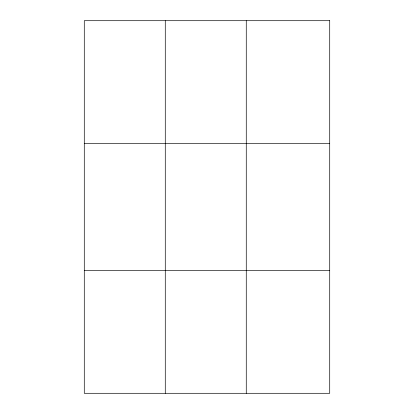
<?xml version="1.0" encoding="UTF-8"?>
<svg xmlns="http://www.w3.org/2000/svg" width="414" height="414" viewBox="0 0 414 414"><rect width="100%" height="100%" fill="white"/><g stroke="black" fill="none" stroke-linecap="round" stroke-linejoin="round"><path stroke-width="0.62" d="M165.279 393.3L165.279 20.7M246.268 393.3L246.268 20.7M84.285 143.658L329.715 143.658M84.285 270.342L329.715 270.342M329.715 20.7L329.715 393.3L84.285 393.3L84.285 20.7L329.715 20.7"/></g></svg>
